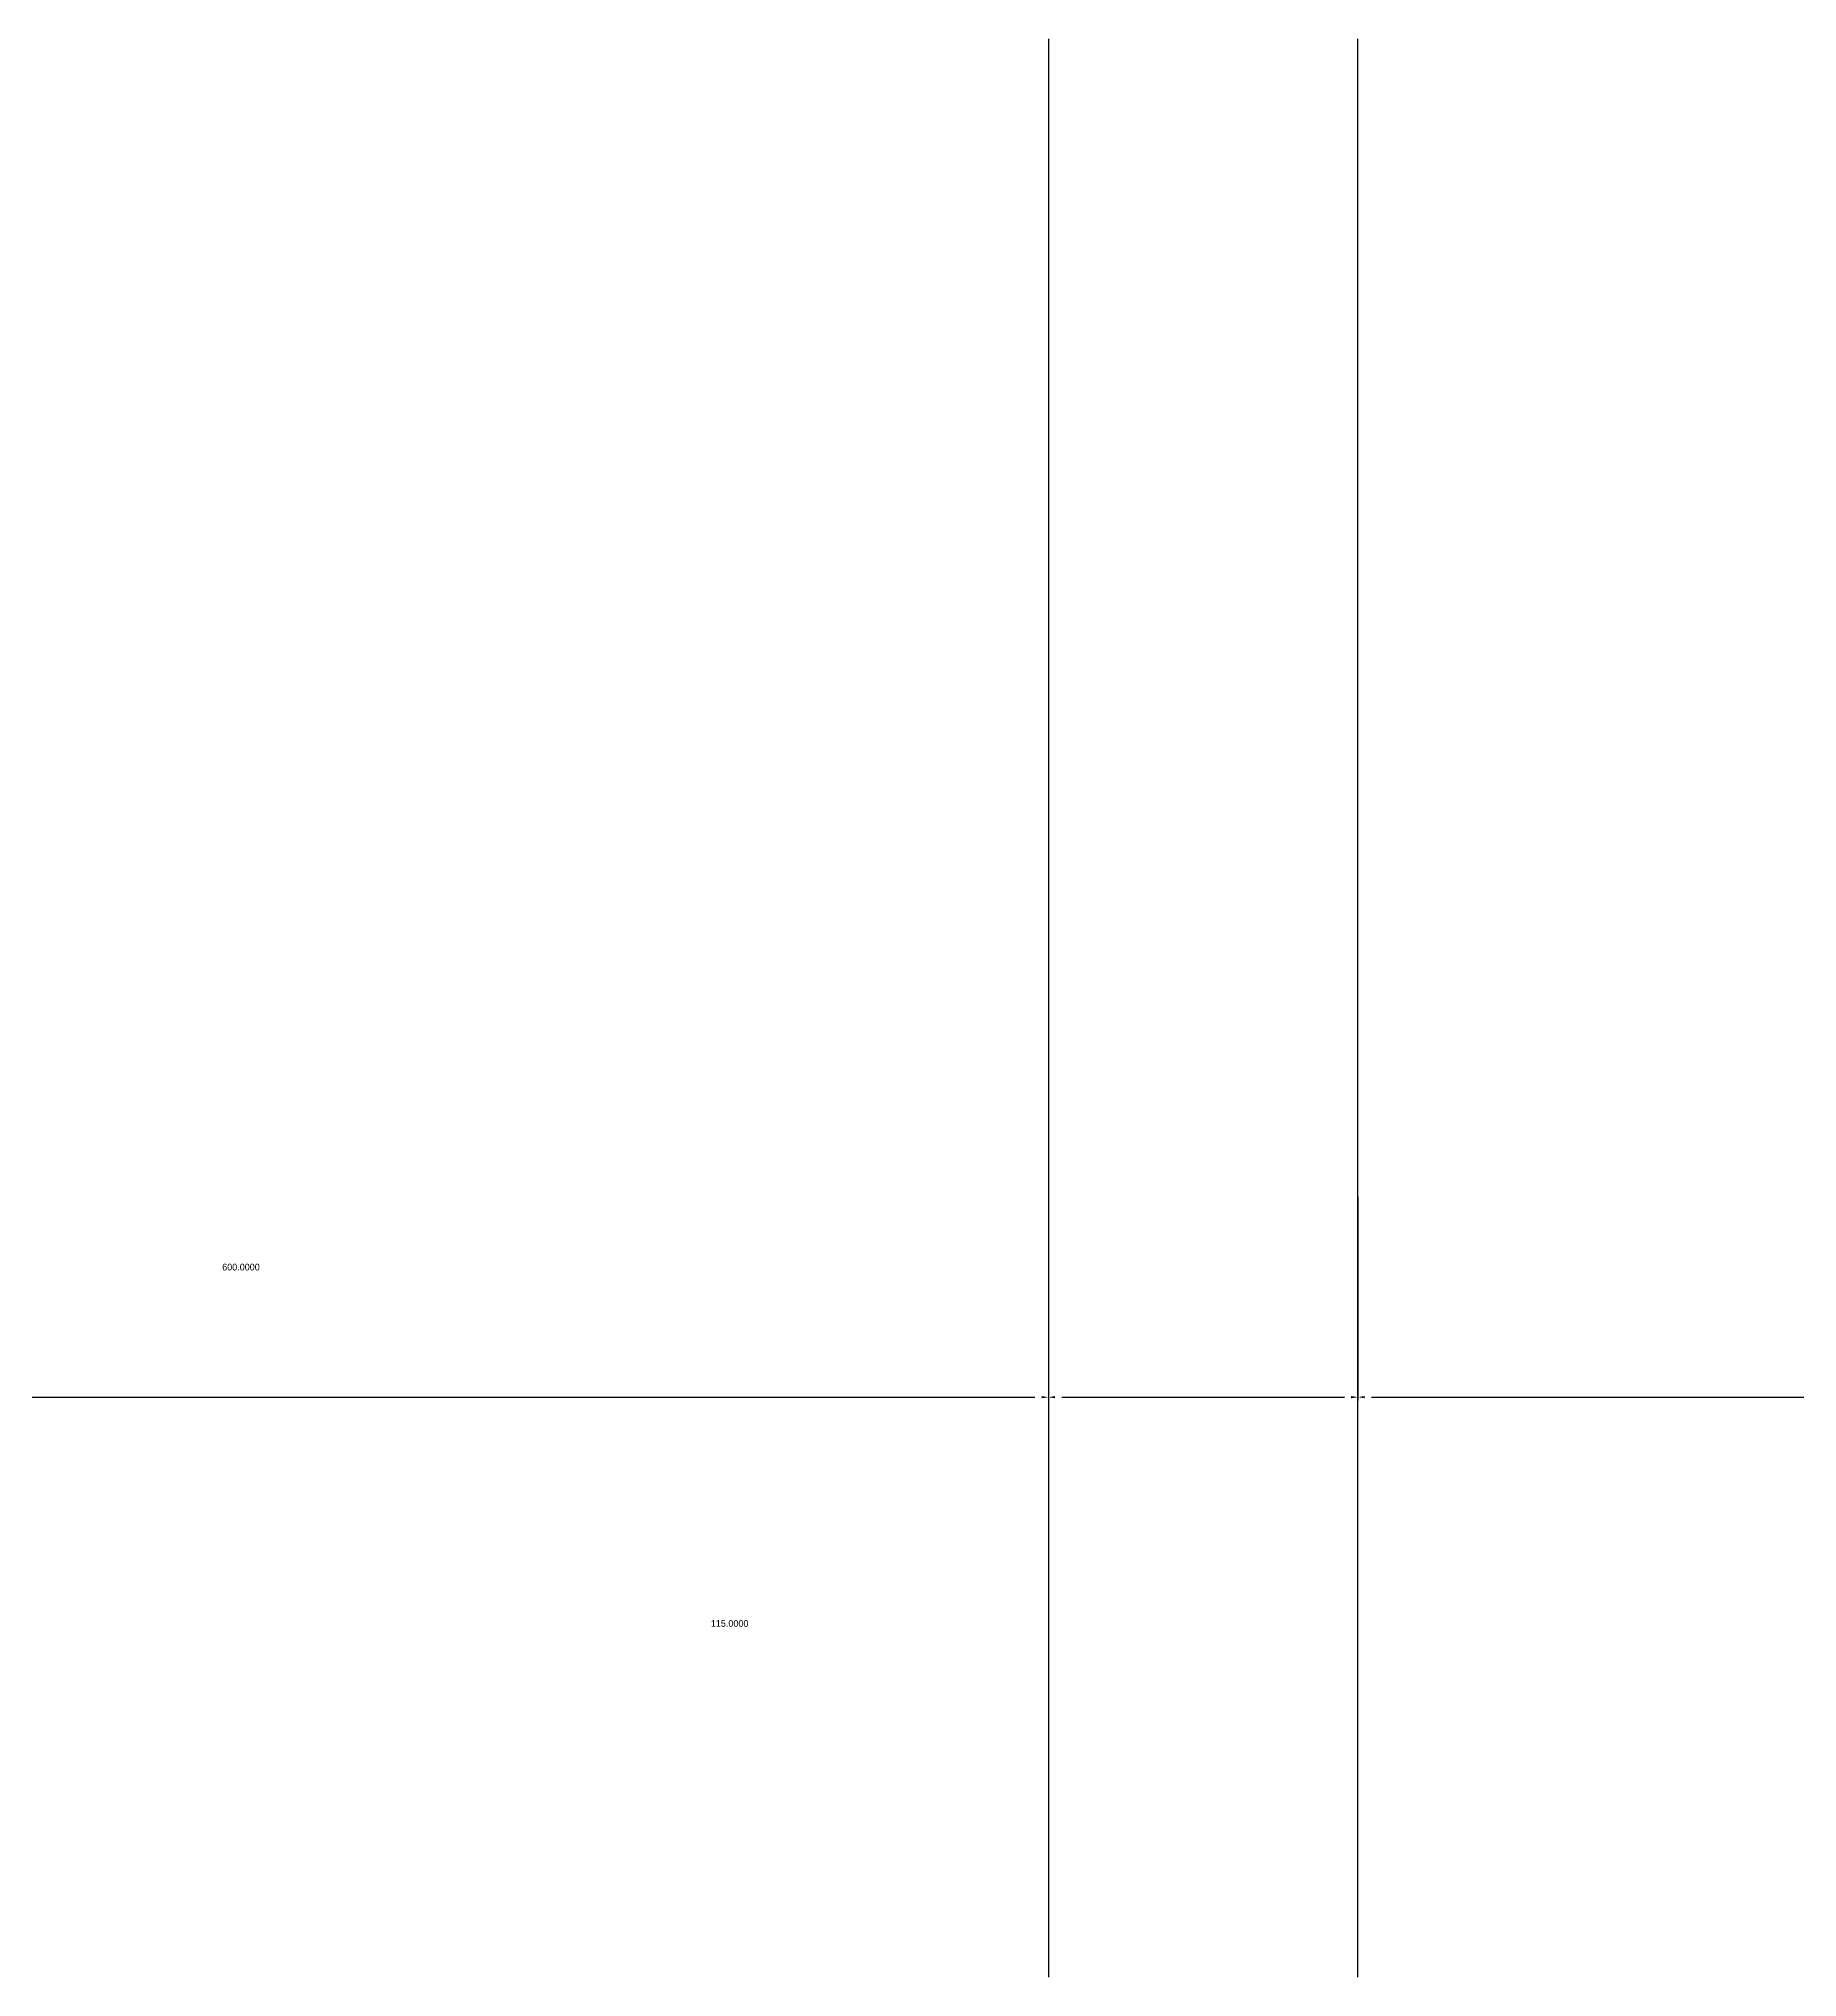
# Model space of a CAD drawing. Extents: x -47641 to 202, y -7675 to 12965.
# Drawn here: x -34410 to -33757, y -3062 to -2342 of the extents above; entities that cross this region are included whole.
import ezdxf

# ---------------------------------------------------------------- set-up
doc = ezdxf.new("R2010")
doc.units = 0
doc.layers.add('A-____-____-DIMS', color=9, linetype='CONTINUOUS', lineweight=5)
doc.layers.add('I-WALL-____-MCUT', color=9, linetype='CONTINUOUS', lineweight=25)
doc.dimstyles.get("Standard").update_dxf_attribs({"dimtxt": 2.5, "dimasz": 2.5, "dimexe": 1.25, "dimexo": 0.625, "dimtad": 0, "dimtoh": 1, "dimdec": 4, "dimzin": 1, "dimdsep": 46, "dimtxsty": 'Standard', "dimcen": 0.09, "dimadec": 0, "dimazin": 0, "dimtfac": 1, "dimtdec": 4, "dimtofl": 0, "dimtmove": 0, "dimatfit": 3, "dimfxl": 1, "dimtolj": 1, "dimtzin": 0, "dimarcsym": 0})

# ---------------------------------------------------------------- blocks, each defined once
blk = doc.blocks.new('*D110')
at = {"layer": 'A-____-____-DIMS', "color": 0, "linetype": 'ByBlock', "lineweight": -2}
for p, q in [((-34034.9, -2771.97), (-34034.9, -2847.59)), ((-33919.9, -2771.97), (-33919.9, -2847.59)), ((-34029.9, -2846.34), (-33924.9, -2846.34))]:
    blk.add_line(p, q, dxfattribs=at)
for points in [[(-34034.9, -2846.34), (-34032.4, -2845.93), (-34032.4, -2846.76)], [(-33919.9, -2846.34), (-33922.4, -2846.76), (-33922.4, -2845.93)]]:
    blk.add_solid(points, dxfattribs=at)
at = {"layer": 'A-____-____-DIMS', "color": 0, "linetype": 'CONTINUOUS', "lineweight": -2, "insert": (-34153.33, -2930.41), "char_height": 2.5, "width": 12.5, "attachment_point": 5}
blk.add_mtext('115.0000', dxfattribs=at)
blk = doc.blocks.new('*D118')
at = {"layer": 'A-____-____-DIMS', "color": 0, "linetype": 'ByBlock', "lineweight": -2}
for p, q in [((-34634.9, -2771.97), (-34634.9, -2847.59)), ((-34034.9, -2771.97), (-34034.9, -2847.59)), ((-34629.9, -2846.34), (-34039.9, -2846.34))]:
    blk.add_line(p, q, dxfattribs=at)
for points in [[(-34634.9, -2846.34), (-34632.4, -2845.93), (-34632.4, -2846.76)], [(-34034.9, -2846.34), (-34037.4, -2846.76), (-34037.4, -2845.93)]]:
    blk.add_solid(points, dxfattribs=at)
at = {"layer": 'A-____-____-DIMS', "color": 0, "linetype": 'CONTINUOUS', "lineweight": -2, "insert": (-34334.9, -2798.05), "char_height": 2.5, "width": 13.6111, "attachment_point": 5}
blk.add_mtext('600.0000', dxfattribs=at)
blk = doc.blocks.new('*D171')
at = {"layer": 'A-____-____-DIMS', "color": 0, "linetype": 'ByBlock', "lineweight": -2}
for p, q in [((-33919.9, -2771.97), (-33919.9, -2847.59)), ((-32699.9, -2771.97), (-32699.9, -2847.59)), ((-33914.9, -2846.34), (-32704.9, -2846.34))]:
    blk.add_line(p, q, dxfattribs=at)
for points in [[(-33919.9, -2846.34), (-33917.4, -2845.93), (-33917.4, -2846.76)], [(-32699.9, -2846.34), (-32702.4, -2846.76), (-32702.4, -2845.93)]]:
    blk.add_solid(points, dxfattribs=at)
at = {"layer": 'A-____-____-DIMS', "color": 0, "linetype": 'CONTINUOUS', "lineweight": -2, "insert": (-33354.17, -2788.98), "char_height": 2.5, "width": 15, "attachment_point": 5}
blk.add_mtext('1220.0000', dxfattribs=at)

msp = doc.modelspace()

# ---------------------------------------------------------------- linework, layer by layer
at = {"layer": 'I-WALL-____-MCUT'}
for p, q in [((-34034.90222, -2341.79436), (-34034.90222, -3061.79436)), ((-33919.90222, -3061.79436), (-33919.90222, -2341.79436))]:
    msp.add_line(p, q, dxfattribs=at)

# ---------------------------------------------------------------- dimensions: what is measured, and where the dimension line sits
at = {"layer": 'A-____-____-DIMS', "lineweight": 9}
for base, p1, p2, picture, middle in [((-34034.90222, -2846.34353), (-34634.90222, -2771.34353), (-34034.90222, -2771.34353), '*D118', (-34334.90222, -2798.05056)), ((-33919.90222, -2846.34353), (-34034.90222, -2771.34353), (-33919.90222, -2771.34353), '*D110', (-34153.33033, -2930.41043)), ((-32699.90222, -2846.34353), (-33919.90222, -2771.34353), (-32699.90222, -2771.34353), '*D171', (-33354.16818, -2788.97631))]:
    dim = msp.add_linear_dim(base=base, p1=p1, p2=p2, dimstyle='Standard', dxfattribs=at)
    dim.commit()
    dim.dimension.update_dxf_attribs({"geometry": picture, "text_midpoint": middle})

doc.saveas('drawing.dxf')
